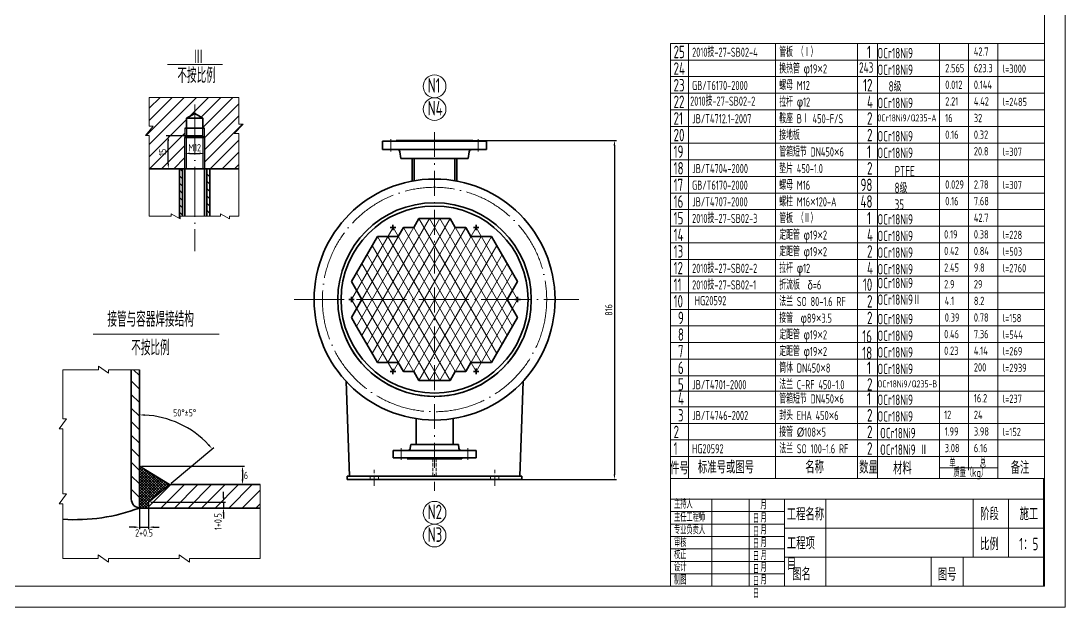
# Model space of a CAD drawing. Header units: millimetres. Extents: x -11011 to -6806, y 481 to 3451.
# Drawn here: x -9320 to -6806, y 481 to 1892 of the extents above; entities that cross this region are included whole.
import ezdxf

# ---------------------------------------------------------------- set-up
doc = ezdxf.new("R2010")
doc.units = ezdxf.units.MM
doc.header["$MEASUREMENT"] = 0
doc.header["$PDMODE"] = 3
doc.header["$PDSIZE"] = 5
for name, pattern in [('ACAD_ISO02W100', [11, 8, -3]), ('ACAD_ISO04W100', [30, 24, -3, 0, -3]), ('ACAD_ISO05W100', [33, 24, -3, 0, -3, 0, -3]), ('ACAD_ISO10W100', [18.7, 12, -3, 0.7, -3]), ('XX', [4.5, 3, -1.5])]:
    doc.linetypes.add(name, pattern=pattern)
doc.layers.get('0').update_dxf_attribs({"color": 6, "linetype": 'XX'})
doc.layers.get('Defpoints').update_dxf_attribs({"linetype": 'CONTINUOUS'})
doc.layers.add('4', color=3, linetype='CONTINUOUS')
for name, color, linetype, lineweight in [('中心线', 1, 'ACAD_ISO04W100', 18), ('双点划线', 5, 'ACAD_ISO05W100', 18), ('标注', 7, 'CONTINUOUS', 18), ('粗实线', 4, 'CONTINUOUS', 70), ('细实线', 7, 'CONTINUOUS', 18), ('虚线', 2, 'ACAD_ISO02W100', 18)]:
    doc.layers.add(name, color=color, linetype=linetype, lineweight=lineweight)
doc.styles.add('HGCAD', font='gbenor.shx', dxfattribs={"width": 0.75, "bigfont": 'gbcbig.shx'})
doc.dimstyles.new('HGCAD$0', dxfattribs={"dimscale": 5, "dimtxt": 3.5, "dimasz": 2.5, "dimexe": 1, "dimexo": 1, "dimgap": 1, "dimtad": 1, "dimdec": 0, "dimdsep": 46, "dimtxsty": 'HGCAD', "dimcen": 0, "dimadec": 0, "dimazin": 0, "dimtfac": 1, "dimtdec": 0, "dimtix": 1, "dimtmove": 2, "dimatfit": 0, "dimfxl": 0, "dimtolj": 1, "dimarcsym": 0})
doc.dimstyles.new('HGCAD$2', dxfattribs={"dimscale": 5, "dimtxt": 3.5, "dimasz": 2.5, "dimexe": 1, "dimexo": 1, "dimgap": 1, "dimtad": 2, "dimtih": 1, "dimdec": 0, "dimdsep": 46, "dimtxsty": 'HGCAD', "dimcen": 0, "dimadec": 0, "dimazin": 0, "dimtfac": 1, "dimtdec": 0, "dimtix": 1, "dimtmove": 2, "dimatfit": 0, "dimfxl": 0, "dimtolj": 1, "dimarcsym": 0})

# ---------------------------------------------------------------- blocks, each defined once
blk = doc.blocks.new('*D87')
at = {"layer": 'Defpoints', "color": 0, "linetype": 'ByBlock', "ltscale": 5}
for p in [(-8924.9, 1568.1), (-8877.4, 1573), (-8877.4, 1568.1)]:
    blk.add_point(p, dxfattribs=at)
at = {"layer": '中心线', "color": 0, "linetype": 'ByBlock', "lineweight": -2, "ltscale": 5}
for p, q in [((-8924.9, 1573.1), (-8924.9, 1578)), ((-8912.4, 1573), (-8889.9, 1573)), ((-8877.4, 1573.1), (-8877.4, 1578))]:
    blk.add_line(p, q, dxfattribs=at)
at = {"layer": '中心线', "color": 0, "linetype": 'ByBlock', "ltscale": 5}
for points in [[(-8912.4, 1575.1), (-8912.4, 1570.9), (-8924.9, 1573)], [(-8889.9, 1575.1), (-8889.9, 1570.9), (-8877.4, 1573)]]:
    blk.add_solid(points, dxfattribs=at)
at = {"layer": '中心线', "color": 0, "linetype": 'ByBlock', "ltscale": 5, "insert": (-8901.2, 1586.7), "char_height": 17.5, "attachment_point": 5, "style": 'HGCAD'}
blk.add_mtext('\\A1;M12', dxfattribs=at)
blk = doc.blocks.new('*D88')
at = {"layer": 'Defpoints', "color": 0, "linetype": 'ByBlock', "ltscale": 5}
for p in [(-8964.9, 1615.4), (-8906.2, 1615.4), (-8948.5, 1536.1)]:
    blk.add_point(p, dxfattribs=at)
at = {"layer": '中心线', "color": 0, "linetype": 'ByBlock', "lineweight": -2, "ltscale": 5}
for p, q in [((-8911.2, 1615.4), (-8969.9, 1615.4)), ((-8964.9, 1548.6), (-8964.9, 1602.9)), ((-8953.5, 1536.1), (-8969.9, 1536.1))]:
    blk.add_line(p, q, dxfattribs=at)
at = {"layer": '中心线', "color": 0, "linetype": 'ByBlock', "ltscale": 5}
for points in [[(-8967, 1602.9), (-8962.9, 1602.9), (-8964.9, 1615.4)], [(-8967, 1548.6), (-8962.9, 1548.6), (-8964.9, 1536.1)]]:
    blk.add_solid(points, dxfattribs=at)
at = {"layer": '中心线', "color": 0, "linetype": 'ByBlock', "ltscale": 5, "insert": (-8978.7, 1575.8), "char_height": 17.5, "attachment_point": 5, "rotation": 90, "style": 'HGCAD'}
blk.add_mtext('\\A1;15', dxfattribs=at)
blk = doc.blocks.new('*D92')
at = {"layer": 'Defpoints', "color": 0, "linetype": 'ByBlock'}
for p in [(-9034.2, 1052.6), (-8908.8, 906.3), (-8962, 776.3), (-9012.2, 734.1), (-9034.2, 719.8)]:
    blk.add_point(p, dxfattribs=at)
at = {"layer": '中心线', "color": 0, "linetype": 'ByBlock', "lineweight": -2}
blk.add_line((-8958.2, 779.5), (-8855.6, 865.6), dxfattribs=at)
blk.add_arc((-9034.2, 715.7), 228.2, 43.1387, 86.8613, dxfattribs=at)
at = {"layer": '中心线', "color": 0, "linetype": 'ByBlock'}
for points in [[(-9021.8, 941.5), (-9021.6, 945.6), (-9034.2, 943.9)], [(-8866.1, 873.1), (-8869.2, 870.3), (-8859.4, 862.4)]]:
    blk.add_solid(points, dxfattribs=at)
at = {"layer": '中心线', "color": 0, "linetype": 'ByBlock', "insert": (-8925.5, 948.8), "char_height": 17.5, "attachment_point": 5, "style": 'HGCAD'}
blk.add_mtext('\\A1;50°±5°', dxfattribs=at)
blk = doc.blocks.new('*D93')
at = {"layer": 'Defpoints', "color": 0, "linetype": 'ByBlock'}
for p in [(-9034.2, 820.4), (-8962, 776.3), (-8786.2, 776.3)]:
    blk.add_point(p, dxfattribs=at)
at = {"layer": '中心线', "color": 0, "linetype": 'ByBlock', "lineweight": -2}
for p, q in [((-9029.2, 820.4), (-8781.2, 820.4)), ((-8786.2, 807.9), (-8786.2, 788.8)), ((-8957, 776.3), (-8781.2, 776.3))]:
    blk.add_line(p, q, dxfattribs=at)
at = {"layer": '中心线', "color": 0, "linetype": 'ByBlock'}
for points in [[(-8788.3, 807.9), (-8784.1, 807.9), (-8786.2, 820.4)], [(-8788.3, 788.8), (-8784.1, 788.8), (-8786.2, 776.3)]]:
    blk.add_solid(points, dxfattribs=at)
at = {"layer": '中心线', "color": 0, "linetype": 'ByBlock', "insert": (-8777.9, 798.3), "char_height": 17.5, "attachment_point": 5, "style": 'HGCAD'}
blk.add_mtext('\\A1;6', dxfattribs=at)
blk = doc.blocks.new('*D94')
at = {"layer": 'Defpoints', "color": 0, "linetype": 'ByBlock'}
for p in [(-9012.2, 734.1), (-8931.6, 719.8), (-8832, 719.8)]:
    blk.add_point(p, dxfattribs=at)
at = {"layer": '中心线', "color": 0, "linetype": 'ByBlock', "lineweight": -2}
for p, q in [((-8832, 746.6), (-8832, 759.1)), ((-9007.2, 734.1), (-8827, 734.1)), ((-8832, 734.1), (-8832, 719.8)), ((-8926.6, 719.8), (-8827, 719.8)), ((-8832, 707.3), (-8832, 694.8))]:
    blk.add_line(p, q, dxfattribs=at)
at = {"layer": '中心线', "color": 0, "linetype": 'ByBlock'}
for points in [[(-8834.1, 746.6), (-8829.9, 746.6), (-8832, 734.1)], [(-8834.1, 707.3), (-8829.9, 707.3), (-8832, 719.8)]]:
    blk.add_solid(points, dxfattribs=at)
at = {"layer": '中心线', "color": 0, "linetype": 'ByBlock', "insert": (-8845.1, 687.1), "char_height": 17.5, "attachment_point": 5, "rotation": 90, "style": 'HGCAD'}
blk.add_mtext('\\A1;1+0.5', dxfattribs=at)
blk = doc.blocks.new('*D95')
at = {"layer": 'Defpoints', "color": 0, "linetype": 'ByBlock'}
for p in [(-9034.2, 723.3), (-9012.2, 723.2), (-9012.2, 673.7)]:
    blk.add_point(p, dxfattribs=at)
at = {"layer": '中心线', "color": 0, "linetype": 'ByBlock', "lineweight": -2}
for p, q in [((-9034.2, 718.3), (-9034.2, 668.7)), ((-9012.2, 718.2), (-9012.2, 668.7)), ((-9046.7, 673.7), (-9059.2, 673.7)), ((-9034.2, 673.7), (-9012.2, 673.7)), ((-8999.7, 673.7), (-8987.2, 673.7))]:
    blk.add_line(p, q, dxfattribs=at)
at = {"layer": '中心线', "color": 0, "linetype": 'ByBlock'}
for points in [[(-9046.7, 675.8), (-9046.7, 671.6), (-9034.2, 673.7)], [(-8999.7, 675.8), (-8999.7, 671.6), (-9012.2, 673.7)]]:
    blk.add_solid(points, dxfattribs=at)
at = {"layer": '中心线', "color": 0, "linetype": 'ByBlock', "insert": (-9023.2, 659.9), "char_height": 17.5, "attachment_point": 5, "style": 'HGCAD'}
blk.add_mtext('\\A1;2+0.5', dxfattribs=at)
blk = doc.blocks.new('HGCAD#HGTFTK~A1H~HGCAD图框')
at = {"layer": '细实线', "color": 7}
blk.add_lwpolyline([(10, -10), (-831, -10), (-831, 584), (10, 584)], close=True, dxfattribs=at)
at = {"layer": '细实线', "color": 2}
blk.add_lwpolyline([(0, 0), (-806, 0), (-806, 574), (0, 574)], close=True, dxfattribs=at)
blk = doc.blocks.new('*D106')
at = {"layer": 'Defpoints', "color": 0, "ltscale": 5}
for p in [(-8323.9, 1604.4), (-8335.8, 788.4), (-7890.8, 788.4)]:
    blk.add_point(p, dxfattribs=at)
at = {"layer": '标注', "color": 0, "lineweight": -2, "ltscale": 5}
for p, q in [((-8318.9, 1604.4), (-7885.8, 1604.4)), ((-7890.8, 1591.9), (-7890.8, 800.9)), ((-8330.8, 788.4), (-7885.8, 788.4))]:
    blk.add_line(p, q, dxfattribs=at)
at = {"layer": '标注', "color": 0, "ltscale": 5}
for points in [[(-7892.9, 1591.9), (-7888.8, 1591.9), (-7890.8, 1604.4)], [(-7892.9, 800.9), (-7888.8, 800.9), (-7890.8, 788.4)]]:
    blk.add_solid(points, dxfattribs=at)
at = {"layer": '标注', "color": 0, "ltscale": 5, "insert": (-7904.6, 1196.4), "char_height": 17.5, "attachment_point": 5, "rotation": 90, "style": 'HGCAD'}
blk.add_mtext('\\A1;816', dxfattribs=at)

msp = doc.modelspace()

# ---------------------------------------------------------------- hatches: boundary and pattern name
at = {"layer": '中心线', "linetype": 'ByBlock', "ltscale": 5}
h = msp.add_hatch(dxfattribs=at)
h.set_pattern_fill('ANSI31', color=0, scale=6.5, style=0)
h.set_pattern_definition([(45, (-7234.1, -1532.646), (-14.59292, 14.59292), [])])
h.paths.add_polyline_path([(-9010.52, 1707.55), (-9010.52, 1638.23), (-9001.15, 1638.23), (-9019.89, 1616.13), (-9010.52, 1616.13), (-9010.52, 1536.15), (-8924.87, 1536.15), (-8924.87, 1611.38), (-8924.87, 1634.13), (-8920.86, 1634.13), (-8920.86, 1657.98), (-8901.15, 1669.36), (-8881.45, 1657.98), (-8881.45, 1634.13), (-8877.43, 1634.13), (-8877.43, 1611.38), (-8877.43, 1536.15), (-8795.29, 1536.15), (-8795.29, 1621.25), (-8806.17, 1621.25), (-8784.41, 1643.35), (-8795.29, 1643.35), (-8795.29, 1707.55)])
h.paths.add_polyline_path([(-8991.82, 1563.83), (-8991.82, 1587.72), (-8965.57, 1587.72), (-8965.57, 1563.83)], flags=24)
h.paths.add_polyline_path([(-8919.16, 1599.84), (-8883.15, 1599.84), (-8883.15, 1573.59), (-8919.16, 1573.59)], flags=25)
h = msp.add_hatch(dxfattribs=at)
h.set_pattern_fill('ANSI31', color=0, scale=3.9, angle=90, style=0)
h.set_pattern_definition([(135, (-7234.101, -1532.646), (-8.75575, -8.75575), [])])
h.paths.add_polyline_path([(-8871.99, 1421.73), (-8864.7, 1421.73), (-8864.7, 1536.15), (-8871.99, 1536.15)])
h.paths.add_polyline_path([(-8930.32, 1536.15), (-8937.6, 1536.15), (-8937.6, 1416.87), (-8935.91, 1416), (-8935.91, 1421.73), (-8930.32, 1421.73)])
h = msp.add_hatch(dxfattribs=at)
h.set_pattern_fill('ANSI31', color=0, scale=7.26, angle=90, style=0)
h.set_pattern_definition([(135, (-7088.643, -2797.748), (-16.29916, -16.29916), [])])
h.paths.add_polyline_path([(-9053.89, 741.56, 0.3862987), (-9034.2, 719.88), (-9034.2, 1052.62), (-9053.89, 1052.62)])
h = msp.add_hatch(dxfattribs=at)
h.set_pattern_fill('ANSI37', color=0, scale=1.452, style=0)
h.set_pattern_definition([(45, (-7088.6425, -2797.7485), (-3.259833, 3.259833), []), (135, (-7088.6425, -2797.7485), (-3.259833, -3.259833), [])])
h.paths.add_polyline_path([(-8961.99, 776.27), (-9034.2, 820.38), (-9034.2, 719.88, 0.0240643), (-9032.11, 719.78), (-9012.25, 719.78), (-9012.25, 734.1)])
h = msp.add_hatch(dxfattribs=at)
h.set_pattern_fill('ANSI31', color=0, scale=7.26, style=0)
h.set_pattern_definition([(45, (-7088.643, -2797.748), (-16.29916, 16.29916), [])])
h.paths.add_polyline_path([(-8744.06, 719.78), (-8744.06, 776.27), (-8961.99, 776.27), (-9012.25, 734.1), (-9012.25, 719.78)])

# ---------------------------------------------------------------- linework, layer by layer
at = {"layer": '中心线', "color": 0, "linetype": 'ByBlock'}
for p, q in [((-7755.93, 1837.77), (-6855.91, 1837.77)), ((-7712.89, 1837.77), (-7712.89, 790.88)), ((-7712.89, 1837.77), (-7712.89, 790.88)), ((-7503.01, 1837.77), (-7503.01, 790.88)), ((-7503.01, 1837.77), (-7503.01, 790.88)), ((-7305.92, 790.88), (-7305.92, 1837.77)), ((-7305.92, 790.88), (-7305.92, 1837.77)), ((-7257.62, 1837.77), (-7257.62, 790.88)), ((-7257.62, 1837.77), (-7257.62, 790.88)), ((-7108.31, 1837.77), (-7108.31, 790.88)), ((-7108.31, 1837.77), (-7108.31, 790.88)), ((-7038.29, 1837.77), (-7038.29, 816.85)), ((-7038.29, 1837.77), (-7038.29, 811.07)), ((-6967.8, 1837.77), (-6967.8, 790.88)), ((-6967.8, 1837.77), (-6967.8, 790.88)), ((-7755.93, 1797.77), (-6855.91, 1797.77)), ((-7755.93, 1757.77), (-6855.91, 1757.77)), ((-7755.93, 1717.77), (-6855.91, 1717.77)), ((-7755.93, 1677.77), (-6855.91, 1677.77)), ((-7755.93, 1637.77), (-6855.91, 1637.77)), ((-7755.93, 1597.77), (-6855.91, 1597.77)), ((-7755.93, 1597.77), (-6855.91, 1597.77)), ((-7755.93, 1557.77), (-6855.91, 1557.77)), ((-7755.93, 1517.77), (-6855.91, 1517.77)), ((-7755.93, 1477.77), (-6855.91, 1477.77)), ((-7755.93, 1437.77), (-6855.91, 1437.77)), ((-7755.93, 1397.77), (-6855.91, 1397.77)), ((-7755.93, 1357.77), (-6855.91, 1357.77)), ((-7755.93, 1317.77), (-6855.91, 1317.77)), ((-7755.93, 1277.77), (-6855.91, 1277.77)), ((-7755.93, 1237.77), (-6855.91, 1237.77)), ((-7755.93, 1197.77), (-6855.91, 1197.77)), ((-7755.93, 1157.77), (-6855.91, 1157.77)), ((-7755.93, 1117.77), (-6855.91, 1117.77)), ((-7755.93, 1077.77), (-6855.91, 1077.77)), ((-7755.93, 1037.77), (-6855.91, 1037.77)), ((-7755.93, 1001), (-6855.91, 1001)), ((-7755.93, 963.54), (-6855.91, 963.54)), ((-7755.93, 923.54), (-6855.91, 923.54)), ((-7755.93, 883.54), (-6855.91, 883.54)), ((-7755.93, 843.54), (-6855.91, 843.54)), ((-7108.31, 816.85), (-6967.8, 816.85)), ((-7755.93, 790.88), (-6855.91, 790.88))]:
    msp.add_line(p, q, dxfattribs=at)
at = {"layer": '中心线', "color": 0, "linetype": 'ByBlock', "ltscale": 5}
for p, q in [((-8967.12, 1787.19), (-8834.21, 1787.19)), ((-9010.52, 1638.23), (-9010.52, 1707.55)), ((-8795.29, 1707.55), (-9010.52, 1707.55)), ((-8795.29, 1643.35), (-8795.29, 1707.55)), ((-9001.15, 1638.23), (-9019.89, 1616.13)), ((-9010.52, 1638.23), (-9001.15, 1638.23)), ((-8924.87, 1611.38), (-8924.87, 1634.13)), ((-8877.43, 1611.38), (-8877.43, 1634.13)), ((-8784.41, 1643.35), (-8806.17, 1621.25)), ((-8795.29, 1643.35), (-8784.41, 1643.35)), ((-9019.89, 1616.13), (-9010.52, 1616.13)), ((-9010.52, 1421.73), (-9010.52, 1616.13)), ((-8920.86, 1615.4), (-8920.86, 1536.15)), ((-8881.45, 1615.4), (-8881.45, 1536.15)), ((-8806.17, 1621.25), (-8795.29, 1621.25)), ((-8795.29, 1421.73), (-8795.29, 1621.25)), ((-9010.52, 1421.73), (-8958.01, 1421.73)), ((-8958.01, 1427.46), (-8935.91, 1416)), ((-8958.01, 1427.46), (-8958.01, 1421.73)), ((-8935.91, 1421.73), (-8839.41, 1421.73)), ((-8935.91, 1421.73), (-8935.91, 1416)), ((-8839.41, 1427.53), (-8817.31, 1415.93)), ((-8839.41, 1421.73), (-8839.41, 1427.53)), ((-8817.31, 1421.73), (-8795.29, 1421.73)), ((-8817.31, 1415.93), (-8817.31, 1421.73)), ((-9145.58, 1137.99), (-8842.29, 1137.99)), ((-9108.59, 1043.91), (-9133.27, 1061.34)), ((-9133.27, 1061.34), (-9133.27, 1052.62)), ((-9133.27, 1052.62), (-9218.79, 1052.62)), ((-9218.79, 1052.62), (-9218.79, 934.63)), ((-9108.59, 1052.62), (-9108.59, 1043.91)), ((-9034.2, 1052.62), (-9108.59, 1052.62)), ((-9227.5, 909.95), (-9210.08, 934.63)), ((-9218.79, 934.63), (-9210.08, 934.63)), ((-9227.5, 909.95), (-9218.79, 909.95)), ((-9218.79, 909.95), (-9218.79, 754.16)), ((-9210.08, 754.16), (-9227.5, 729.48)), ((-9218.79, 754.16), (-9210.08, 754.16)), ((-8744.06, 598.38), (-8744.06, 776.27)), ((-9227.5, 729.48), (-9218.79, 729.48)), ((-9218.79, 729.48), (-9218.79, 598.38)), ((-9109.12, 589.66), (-9133.8, 607.09)), ((-9133.8, 598.38), (-9133.8, 607.09)), ((-8913.61, 589.66), (-8938.29, 607.09)), ((-8938.29, 598.38), (-8938.29, 607.09)), ((-9218.79, 598.38), (-9133.8, 598.38)), ((-9109.12, 598.38), (-8938.29, 598.38)), ((-9109.12, 589.66), (-9109.12, 598.38)), ((-8913.61, 598.38), (-8744.06, 598.38)), ((-8913.61, 589.66), (-8913.61, 598.38))]:
    msp.add_line(p, q, dxfattribs=at)
at = {"layer": '中心线', "ltscale": 5}
for p, q in [((-8901.15, 1690.63), (-8901.15, 1337.98)), ((-8901.15, 1690.63), (-8901.15, 1415.78)), ((-8661.58, 1221.45), (-7976.68, 1221.45))]:
    msp.add_line(p, q, dxfattribs=at)
at = {"layer": '中心线', "color": 0, "linetype": 'ByBlock', "lineweight": 35, "ltscale": 5}
for p, q in [((-8920.86, 1657.98), (-8901.15, 1669.36)), ((-8901.15, 1669.36), (-8881.45, 1657.98)), ((-8924.87, 1634.13), (-8877.43, 1634.13)), ((-8920.86, 1657.98), (-8881.45, 1657.98)), ((-8920.86, 1615.4), (-8920.86, 1657.98)), ((-8881.45, 1615.4), (-8881.45, 1657.98)), ((-8924.87, 1611.38), (-8920.86, 1615.4)), ((-8924.87, 1536.15), (-8924.87, 1611.38)), ((-8877.43, 1611.38), (-8924.87, 1611.38)), ((-8920.86, 1615.4), (-8881.45, 1615.4)), ((-8877.43, 1611.38), (-8881.45, 1615.4)), ((-8877.43, 1536.15), (-8877.43, 1611.38)), ((-9010.52, 1536.15), (-8795.29, 1536.15)), ((-8937.6, 1536.15), (-8937.6, 1416.87)), ((-8930.32, 1536.15), (-8930.32, 1421.73)), ((-8924.87, 1536.15), (-8924.87, 1421.73)), ((-8877.43, 1536.15), (-8877.43, 1421.73)), ((-8871.99, 1536.15), (-8871.99, 1421.73)), ((-8864.7, 1536.15), (-8864.7, 1421.73))]:
    msp.add_line(p, q, dxfattribs=at)
at = {"layer": '中心线', "color": 1, "linetype": 'ACAD_ISO10W100', "ltscale": 5}
msp.add_line((-8323.91, 1624.45), (-8323.91, 761.5), dxfattribs=at)
at = {"layer": '中心线', "color": 1, "ltscale": 5}
for p, q in [((-8428.91, 1577.45), (-8428.91, 1607.45)), ((-8218.91, 1577.45), (-8218.91, 1607.45)), ((-8403.91, 863.45), (-8403.91, 835.45)), ((-8243.91, 863.45), (-8243.91, 835.45))]:
    msp.add_line(p, q, dxfattribs=at)
at = {"layer": '中心线'}
for p, q in [((-8468.91, 773.45), (-8468.91, 811.45)), ((-8178.91, 773.45), (-8178.91, 811.45))]:
    msp.add_line(p, q, dxfattribs=at)
at = {"layer": '中心线', "color": 0, "linetype": 'ByBlock', "ltscale": 5}
for centre in [(-8323.91, 1734.4), (-8323.91, 1679.66), (-8323.91, 708.32), (-8323.91, 653.59)]:
    msp.add_circle(centre, 27.37, dxfattribs=at)
at = {"layer": '中心线', "color": 1, "ltscale": 5}
msp.add_circle((-8323.91, 1221.45), 270, dxfattribs=at)
at = {"layer": '中心线', "color": 0, "linetype": 'ByBlock', "lineweight": 35, "ltscale": 5}
msp.add_circle((-8323.91, 1221.45), 233, dxfattribs=at)
msp.add_arc((-9190.34, 1139.95), 448.24, 266.36075, 290.38568, dxfattribs=at)
at = {"layer": '双点划线', "color": 0, "linetype": 'ByBlock', "lineweight": 35}
for p, q in [((-8448.91, 1582.45), (-8448.91, 1602.45)), ((-8198.91, 1602.45), (-8448.91, 1602.45)), ((-8415.91, 1604.45), (-8415.91, 1602.45)), ((-8231.91, 1604.45), (-8415.91, 1604.45)), ((-8231.91, 1602.45), (-8231.91, 1604.45)), ((-8198.91, 1582.45), (-8198.91, 1602.45)), ((-8198.91, 1582.45), (-8448.91, 1582.45)), ((-8405.2, 1560.45), (-8407.26, 1577.18)), ((-8242.61, 1560.45), (-8405.2, 1560.45)), ((-8242.61, 1560.45), (-8240.55, 1577.18)), ((-8368.41, 872.45), (-8368.41, 934.88)), ((-8279.41, 872.45), (-8279.41, 934.88)), ((-8423.91, 858.45), (-8423.91, 840.45)), ((-8423.91, 858.45), (-8223.91, 858.45)), ((-8381.19, 872.45), (-8382.26, 863.72)), ((-8381.19, 872.45), (-8266.63, 872.45)), ((-8266.63, 872.45), (-8265.55, 863.72)), ((-8223.91, 858.45), (-8223.91, 840.45)), ((-8423.91, 840.45), (-8223.91, 840.45)), ((-8389.91, 838.45), (-8257.91, 838.45)), ((-8257.91, 838.45), (-8257.91, 840.45))]:
    msp.add_line(p, q, dxfattribs=at)
for centre, start, end in [((-8413.21, 1576.45), 7.00002, 90), ((-8234.6, 1576.45), 90, 172.99998), ((-8388.21, 864.45), 270, 352.99998), ((-8259.6, 864.45), 187.00002, 270)]:
    msp.add_arc(centre, 6, start, end, dxfattribs=at)
at = {"layer": '粗实线', "color": 0, "linetype": 'ByBlock', "lineweight": 35, "ltscale": 5}
for p, q in [((-8377.91, 1506.38), (-8377.91, 1560.45)), ((-8372.91, 1507.28), (-8372.91, 1560.45)), ((-8274.91, 1507.28), (-8274.91, 1560.45)), ((-8269.91, 1506.38), (-8269.91, 1560.45)), ((-8373.91, 1394.65), (-8361.41, 1416.3)), ((-8361.41, 1416.3), (-8286.41, 1416.3)), ((-8286.41, 1416.3), (-8273.91, 1394.65)), ((-8411.41, 1373), (-8398.91, 1394.65)), ((-8398.91, 1394.65), (-8373.91, 1394.65)), ((-8273.91, 1394.65), (-8248.91, 1394.65)), ((-8248.91, 1394.65), (-8236.41, 1373)), ((-8523.91, 1264.75), (-8461.41, 1373)), ((-8461.41, 1373), (-8411.41, 1373)), ((-8236.41, 1373), (-8186.41, 1373)), ((-8186.41, 1373), (-8123.91, 1264.75)), ((-8498.91, 1221.45), (-8523.91, 1264.75)), ((-8123.91, 1264.75), (-8148.91, 1221.45)), ((-8523.91, 1178.15), (-8498.91, 1221.45)), ((-8148.91, 1221.45), (-8123.91, 1178.15)), ((-8511.41, 1156.5), (-8523.91, 1178.15)), ((-8461.41, 1069.89), (-8511.41, 1156.5)), ((-8123.91, 1178.15), (-8186.41, 1069.89)), ((-8411.41, 1069.89), (-8461.41, 1069.89)), ((-8411.41, 1069.89), (-8398.91, 1048.24)), ((-8248.91, 1048.24), (-8236.41, 1069.89)), ((-8186.41, 1069.89), (-8236.41, 1069.89)), ((-9053.89, 1052.62), (-9053.89, 741.56)), ((-9034.2, 1052.62), (-9034.2, 719.78)), ((-8373.91, 1048.24), (-8398.91, 1048.24)), ((-8361.41, 1026.59), (-8373.91, 1048.24)), ((-8273.91, 1048.24), (-8286.41, 1026.59)), ((-8248.91, 1048.24), (-8273.91, 1048.24)), ((-8536.99, 1024.74), (-8528.91, 796.45)), ((-8286.41, 1026.59), (-8361.41, 1026.59)), ((-8110.82, 1024.74), (-8118.91, 796.45)), ((-8961.99, 776.27), (-9034.2, 820.38)), ((-8533.91, 796.45), (-8533.91, 788.45)), ((-8113.91, 796.45), (-8533.91, 796.45)), ((-8113.91, 788.45), (-8533.91, 788.45)), ((-8113.91, 796.45), (-8113.91, 788.45)), ((-9012.25, 734.1), (-8961.99, 776.27)), ((-8961.99, 776.27), (-8744.06, 776.27)), ((-9012.25, 719.78), (-9012.25, 734.1)), ((-9032.11, 719.78), (-8744.06, 719.78))]:
    msp.add_line(p, q, dxfattribs=at)
at = {"layer": '粗实线', "color": 0, "lineweight": 35, "ltscale": 5}
for p, q in [((-8430.61, 1394.52), (-8417.17, 1394.52)), ((-8424.13, 1388.23), (-8424.13, 1401.44)), ((-8230.36, 1394.63), (-8216.92, 1394.63)), ((-8223.87, 1388.34), (-8223.87, 1401.55)), ((-8530.53, 1221.29), (-8517.09, 1221.29)), ((-8524.05, 1215), (-8524.05, 1228.21)), ((-8130.43, 1221.36), (-8116.99, 1221.36)), ((-8123.94, 1215.07), (-8123.94, 1228.28)), ((-8430.85, 1048.15), (-8417.41, 1048.15)), ((-8424.36, 1041.85), (-8424.36, 1055.07)), ((-8230.34, 1048.4), (-8216.9, 1048.4)), ((-8223.85, 1042.11), (-8223.85, 1055.32))]:
    msp.add_line(p, q, dxfattribs=at)
at = {"layer": '粗实线', "color": 0, "linetype": 'ByBlock', "lineweight": 35, "ltscale": 5}
for radius in [290, 225]:
    msp.add_circle((-8323.91, 1221.45), radius, dxfattribs=at)
for centre, radius, start, end in [((-8323.91, 1221.45), 233, 204.44974, 335.55026), ((-9032.11, 741.56), 21.78, 180, 270)]:
    msp.add_arc(centre, radius, start, end, dxfattribs=at)
at = {"layer": '细实线', "color": 0}
for p, q in [((-7755.93, 1837.77), (-7755.93, 531.35)), ((-6857.58, 531.35), (-6857.58, 790.88)), ((-7755.93, 740.97), (-6857.58, 740.97)), ((-7656.12, 531.35), (-7656.12, 740.97)), ((-7566.28, 740.97), (-7566.28, 740.97)), ((-7566.28, 531.35), (-7566.28, 740.97)), ((-7481.44, 531.35), (-7481.44, 740.97)), ((-7381.62, 531.35), (-7381.62, 740.97)), ((-7027.27, 601.22), (-7027.27, 740.97)), ((-6942.43, 601.22), (-6942.43, 740.97)), ((-7755.93, 711.02), (-7481.44, 711.02)), ((-7755.93, 681.08), (-7481.44, 681.08)), ((-7481.44, 671.1), (-6857.58, 671.1)), ((-7481.44, 671.1), (-6857.58, 671.1)), ((-7755.93, 651.13), (-7481.44, 651.13)), ((-7755.93, 621.19), (-7481.44, 621.19)), ((-7755.93, 591.24), (-7481.44, 591.24)), ((-7481.44, 601.22), (-6857.58, 601.22)), ((-7128.06, 601.22), (-7128.06, 531.35)), ((-7051.16, 601.22), (-7051.16, 531.35)), ((-7755.93, 561.3), (-7481.44, 561.3)), ((-7755.93, 531.35), (-6857.58, 531.35))]:
    msp.add_line(p, q, dxfattribs=at)
at = {"layer": '细实线', "color": 0, "linetype": 'ByBlock', "ltscale": 5}
for p, q in [((-8361.41, 1416.3), (-8511.41, 1156.5)), ((-8336.41, 1416.3), (-8498.91, 1134.85)), ((-8311.41, 1416.3), (-8486.41, 1113.19)), ((-8286.41, 1416.3), (-8473.91, 1091.54)), ((-8361.41, 1416.3), (-8173.91, 1091.54)), ((-8336.41, 1416.3), (-8161.41, 1113.19)), ((-8311.41, 1416.3), (-8148.91, 1134.85)), ((-8286.41, 1416.3), (-8136.41, 1156.5)), ((-8423.91, 1394.65), (-8523.91, 1221.45)), ((-8398.91, 1394.65), (-8523.91, 1178.15)), ((-8273.91, 1394.65), (-8461.41, 1069.89)), ((-8248.91, 1394.65), (-8436.41, 1069.89)), ((-8423.91, 1394.65), (-8223.91, 1048.24)), ((-8223.91, 1394.65), (-8423.91, 1048.24)), ((-8398.91, 1394.65), (-8211.41, 1069.89)), ((-8373.91, 1394.65), (-8186.41, 1069.89)), ((-8248.91, 1394.65), (-8123.91, 1178.15)), ((-8223.91, 1394.65), (-8123.91, 1221.45)), ((-8461.41, 1373), (-8273.91, 1048.24)), ((-8436.41, 1373), (-8248.91, 1048.24)), ((-8211.41, 1373), (-8398.91, 1048.24)), ((-8186.41, 1373), (-8373.91, 1048.24)), ((-8473.91, 1351.35), (-8286.41, 1026.59)), ((-8173.91, 1351.35), (-8361.41, 1026.59)), ((-8498.91, 1308.05), (-8336.41, 1026.59)), ((-8486.41, 1329.7), (-8311.41, 1026.59)), ((-8161.41, 1329.7), (-8336.41, 1026.59)), ((-8148.91, 1308.05), (-8311.41, 1026.59)), ((-8511.41, 1286.4), (-8361.41, 1026.59)), ((-8136.41, 1286.4), (-8286.41, 1026.59)), ((-8523.91, 1264.75), (-8398.91, 1048.24)), ((-8123.91, 1264.75), (-8248.91, 1048.24)), ((-8523.91, 1221.45), (-8423.91, 1048.24)), ((-8123.91, 1221.45), (-8223.91, 1048.24))]:
    msp.add_line(p, q, dxfattribs=at)
at = {"layer": '细实线', "color": 1, "linetype": 'ByBlock', "ltscale": 5}
for p, q in [((-8411.41, 1373), (-8398.91, 1394.65)), ((-8248.91, 1394.65), (-8236.41, 1373))]:
    msp.add_line(p, q, dxfattribs=at)
at = {"layer": '虚线'}
for p, q in [((-8327.91, 838.45), (-8327.91, 796.45)), ((-8319.91, 838.45), (-8319.91, 796.45)), ((-8478.91, 788.45), (-8478.91, 796.45)), ((-8458.91, 788.45), (-8458.91, 796.45)), ((-8188.91, 788.45), (-8188.91, 796.45)), ((-8168.91, 788.45), (-8168.91, 796.45))]:
    msp.add_line(p, q, dxfattribs=at)

# ---------------------------------------------------------------- block references
at = {"layer": '粗实线', "ltscale": 5, "xscale": 5, "yscale": 5, "zscale": 5}
msp.add_blockref('HGCAD#HGTFTK~A1H~HGCAD图框', (-6855.91, 531.35), dxfattribs=at)

# ---------------------------------------------------------------- texts
at = {"insert": (-6936.87, 831.92), "char_height": 30, "width": 139.5708, "attachment_point": 1, "style": 'HGCAD'}
msp.add_mtext('{\\C0;备注}', dxfattribs=at)
at = {"layer": '4', "color": 0, "attachment_point": 1, "style": 'HGCAD'}
for s, insert, char_height, width in [('标准号或图号', (-7689.82, 832.87), 30, 298.9435), ('材料', (-7219.97, 830.58), 30, 177.074), ('单', (-7084.59, 836.85), 20, 45.9556), ('总', (-7011.34, 836.85), 20, 39.263)]:
    msp.add_mtext(s, dxfattribs=dict(at, insert=insert, char_height=char_height, width=width))
at = {"layer": '中心线', "color": 0, "linetype": 'ByBlock', "ltscale": 5, "char_height": 36.3, "attachment_point": 1, "style": 'HGCAD'}
for s, insert, width in [('Ⅲ', (-8904.42, 1823.53), 72.0993), ('不按比例', (-8942.98, 1778.77), 127.8951), ('接管与容器焊接结构', (-9111.52, 1192.12), 264.3696), ('不按比例', (-9054.14, 1123.6), 122.1544)]:
    msp.add_mtext(s, dxfattribs=dict(at, insert=insert, width=width))
at = {"layer": '中心线', "color": 0, "linetype": 'ByBlock', "width": 18.4817, "attachment_point": 1, "style": 'HGCAD'}
for s, insert, char_height in [('25', (-7748.48, 1832.19), 30), ('1', (-7282.71, 1832.19), 30), ('24', (-7748.48, 1792.19), 30), ('243', (-7301.86, 1792.19), 25), ('23', (-7748.48, 1752.19), 30), ('12', (-7292.3, 1752.19), 30), ('22', (-7748.48, 1712.19), 30), ('4', (-7282.71, 1712.19), 30), ('21', (-7748.48, 1672.19), 30), ('2', (-7282.71, 1672.19), 30), ('20', (-7748.48, 1632.19), 30), ('2', (-7282.71, 1632.19), 30), ('19', (-7748.48, 1592.19), 30), ('1', (-7282.71, 1592.19), 30), ('18', (-7748.48, 1552.19), 30), ('2', (-7282.71, 1552.19), 30), ('17', (-7748.48, 1512.19), 30), ('98', (-7298.48, 1512.42), 30), ('16', (-7748.48, 1472.19), 30), ('48', (-7298.48, 1472.42), 30), ('15', (-7748.48, 1432.19), 30), ('1', (-7282.71, 1432.19), 30), ('14', (-7748.48, 1392.19), 30), ('4', (-7282.71, 1392.19), 30), ('13', (-7748.48, 1352.19), 30), ('2', (-7282.71, 1352.19), 30), ('12', (-7748.48, 1312.19), 30), ('4', (-7282.71, 1312.19), 30), ('11', (-7748.48, 1272.19), 30), ('10', (-7292.88, 1272.19), 30), ('10', (-7748.48, 1232.19), 30), ('2', (-7282.71, 1232.19), 30), ('9', (-7737.98, 1192.19), 30), ('2', (-7282.71, 1192.19), 30), ('8', (-7737.98, 1152.19), 30), ('16', (-7294.38, 1147.77), 30), ('7', (-7737.98, 1112.19), 30), ('18', (-7294.38, 1107.77), 30), ('6', (-7737.98, 1072.19), 30), ('1', (-7282.71, 1072.19), 30), ('5', (-7737.98, 1032.19), 30), ('2', (-7282.71, 1032.19), 30), ('4', (-7737.98, 997.96), 30), ('1', (-7282.71, 997.96), 30), ('3', (-7737.98, 957.96), 30), ('2', (-7282.71, 957.96), 30), ('2', (-7748.48, 917.96), 30), ('2', (-7282.71, 917.96), 30), ('1', (-7748.48, 877.96), 30), ('2', (-7282.71, 877.96), 30)]:
    msp.add_mtext(s, dxfattribs=dict(at, insert=insert, char_height=char_height))
at = {"layer": '中心线', "ltscale": 5, "char_height": 25, "width": 69.7259, "attachment_point": 1, "style": 'HGCAD'}
for s, insert in [('{\\H1.4x;\\C0;N1}', (-8340.46, 1754.08)), ('{\\H1.4x;\\C0;N4}', (-8340.46, 1699.35)), ('{\\H1.4x;\\C0;N2}', (-8340.46, 728.01)), ('{\\H1.4x;\\C0;N3}', (-8340.46, 673.27))]:
    msp.add_mtext(s, dxfattribs=dict(at, insert=insert))
at = {"layer": '细实线', "color": 0, "linetype": 'ByBlock', "style": 'HGCAD'}
for s, insert, char_height, width, attachment_point in [('{\\H1.1x;\\C7;2010技-27-SB02-4}', (-7703.9, 1827.6), 20, 236.7378, 1), ('{\\H1.1x;管板 （Ⅰ）}', (-7494.02, 1827.6), 20, 200, 1), ('OCr18Ni9', (-7257.63, 1826.9), 25, 109.4372, 1), ('42.7', (-7025.62, 1828.23), 20, 45.2103, 1), ('{\\C7;换热管 \\fArial|b0|i0|c161|p32;φ\\Fgbenor.shx,gbcbig.shx|c134;19\\fArial|b0|i0|c0|p32;×\\Fgbenor.shx,gbcbig.shx|c134;2}', (-7494.02, 1787.6), 22, 200, 1), ('OCr18Ni9', (-7257.63, 1786.9), 25, 109.4372, 1), ('2.565', (-7094.58, 1788.23), 20, 45.2103, 1), ('623.3', (-7025.62, 1788.23), 20, 45.2103, 1), ('{\\C0;l=3000}', (-6955.88, 1786.96), 20, 77.8789, 1), ('{\\C7;GB/T6170-2000}', (-7703.9, 1747.6), 22, 200, 1), ('{\\C7;螺母 M12}', (-7494.02, 1747.6), 22, 200, 1), ('8级', (-7230.75, 1746.9), 25, 109.4372, 1), ('0.012', (-7094.58, 1748.23), 20, 45.2103, 1), ('0.144', (-7025.62, 1748.23), 20, 45.2103, 1), ('2010技-27-SB02-2', (-7708.56, 1709.89), 22, 222.8805, 1), ('{\\C7;拉杆 \\fArial|b0|i0|c161|p32;φ\\Fgbenor.shx,gbcbig.shx|c134;12}', (-7494.02, 1707.6), 22, 200, 1), ('OCr18Ni9', (-7257.63, 1706.9), 25, 109.4372, 1), ('2.21', (-7094.58, 1708.23), 20, 45.2103, 1), ('4.42', (-7025.62, 1708.23), 20, 45.2103, 1), ('{\\C0;l=2485}', (-6955.88, 1706.96), 20, 77.8789, 1), ('{\\C7;JB/T4712.1-2007}', (-7703.9, 1667.6), 22, 200, 1), ('{\\C7;鞍座 BⅠ 450-F/S}', (-7494.02, 1667.6), 22, 200, 1), ('0Cr18Ni9/Q235-A', (-7257.63, 1666.9), 17, 109.4372, 1), ('16', (-7094.58, 1668.23), 20, 45.2103, 1), ('32', (-7025.62, 1668.23), 20, 45.2103, 1), ('{\\C7;接地板}', (-7494.02, 1627.6), 22, 200, 1), ('OCr18Ni9', (-7257.63, 1626.9), 25, 109.4372, 1), ('0.16', (-7094.58, 1628.23), 20, 45.2103, 1), ('0.32', (-7025.62, 1628.23), 20, 45.2103, 1), ('{\\C7;管箱短节 DN450\\fArial|b0|i0|c0|p32;×\\Fgbenor.shx,gbcbig.shx|c134;6}', (-7494.02, 1587.6), 22, 200, 1), ('OCr18Ni9', (-7257.63, 1586.9), 25, 109.4372, 1), ('20.8', (-7025.62, 1588.23), 20, 45.2103, 1), ('{\\C0;l=307}', (-6955.88, 1586.96), 20, 77.8789, 1), ('{\\C7;JB/T4704-2000}', (-7703.9, 1547.6), 22, 200, 1), ('{\\C7;垫片 450-1.0}', (-7494.02, 1547.6), 22, 200, 1), ('PTFE', (-7216.43, 1542.77), 25, 109.4372, 1), ('{\\C7;螺母 M16}', (-7494.02, 1507.6), 22, 200, 1), ('2.78', (-7025.62, 1508.23), 20, 45.2103, 1), ('{\\H1.1x;\\C0;GB/T6170-2000}', (-7703.9, 1507.6), 20, 200, 1), ('8级', (-7216.43, 1502.77), 25, 109.4372, 1), ('0.029', (-7094.58, 1508.23), 20, 45.2103, 1), ('{\\C0;l=307}', (-6955.88, 1506.96), 20, 77.8789, 1), ('{\\C7;JB/T4707-2000}', (-7703.9, 1467.6), 22, 200, 1), ('{\\C7;螺柱 M16\\fArial|b0|i0|c0|p32;×\\Fgbenor.shx,gbcbig.shx|c134;120-A}', (-7494.02, 1467.6), 22, 200, 1), ('35', (-7216.43, 1462.77), 25, 109.4372, 1), ('0.16', (-7094.58, 1468.23), 20, 45.2103, 1), ('7.68', (-7025.62, 1468.23), 20, 45.2103, 1), ('{\\C7;2010技-27-SB02-3}', (-7703.9, 1427.6), 22, 243.6664, 1), ('{\\C7;管板 （Ⅱ）}', (-7494.02, 1427.6), 22, 200, 1), ('OCr18Ni9', (-7257.63, 1426.9), 25, 109.4372, 1), ('42.7', (-7025.62, 1428.23), 20, 45.2103, 1), ('{\\C7;定距管 \\fArial|b0|i0|c161|p32;φ\\Fgbenor.shx,gbcbig.shx|c134;19\\fArial|b0|i0|c0|p32;×\\Fgbenor.shx,gbcbig.shx|c134;2}', (-7494.02, 1387.6), 22, 200, 1), ('OCr18Ni9', (-7257.63, 1386.9), 25, 109.4372, 1), ('0.19', (-7097.2, 1388.23), 20, 45.2103, 1), ('0.38', (-7025.62, 1388.23), 20, 45.2103, 1), ('{\\C0;l=228}', (-6955.88, 1386.96), 20, 77.8789, 1), ('{\\C7;定距管 \\fArial|b0|i0|c161|p32;φ\\Fgbenor.shx,gbcbig.shx|c134;19\\fArial|b0|i0|c0|p32;×\\Fgbenor.shx,gbcbig.shx|c134;2}', (-7494.02, 1347.6), 22, 200, 1), ('OCr18Ni9', (-7257.63, 1346.9), 25, 109.4372, 1), ('0.42', (-7097.2, 1348.23), 20, 45.2103, 1), ('0.84', (-7025.62, 1348.23), 20, 45.2103, 1), ('{\\C0;l=503}', (-6955.88, 1346.96), 20, 77.8789, 1), ('2010技-27-SB02-2', (-7703.9, 1307.6), 22, 231.097, 1), ('{\\C7;拉杆 \\fArial|b0|i0|c161|p32;φ\\Fgbenor.shx,gbcbig.shx|c134;12}', (-7494.02, 1307.6), 22, 200, 1), ('2.45', (-7097.2, 1308.23), 20, 45.2103, 1), ('9.8', (-7025.62, 1308.23), 20, 45.2103, 1), ('OCr18Ni9', (-7257.63, 1306.9), 25, 109.4372, 1), ('{\\C0;l=2760}', (-6955.88, 1306.96), 20, 77.8789, 1), ('{\\H1.1x;2010技-27-SB02-1}', (-7703.9, 1267.6), 20, 200, 1), ('{\\C7;折流板  \\fArial|b0|i0|c161|p32;δ\\Fgbenor.shx,gbcbig.shx|c134;=6}', (-7494.02, 1267.6), 22, 200, 1), ('OCr18Ni9', (-7257.63, 1248.64), 25, 109.4372, 7), ('2.9', (-7097.2, 1268.23), 20, 45.2103, 1), ('29', (-7025.62, 1268.23), 20, 45.2103, 1), ('OCr18Ni9Ⅱ', (-7257.63, 1208.64), 25, 109.4372, 7), ('{\\C7;HG20592}', (-7697.33, 1229.75), 22, 200, 1), ('{\\C7;法兰 SO 80-1.6 RF}', (-7494.02, 1227.6), 22, 200, 1), ('4.1', (-7095.65, 1228.23), 20, 45.2103, 1), ('8.2', (-7025.62, 1228.23), 20, 45.2103, 1), ('{\\C7;接管  \\fArial|b0|i0|c161|p32;φ\\Fgbenor,gbcbig|c134;89\\fArial|b0|i0|c0|p32;×\\Fgbenor,gbcbig|c134;3.5}', (-7494.02, 1187.6), 22, 200, 1), ('OCr18Ni9', (-7257.63, 1186.9), 25, 109.4372, 1), ('0.39', (-7095.65, 1188.23), 20, 45.2103, 1), ('0.78', (-7025.62, 1188.23), 20, 45.2103, 1), ('{\\C0;l=158}', (-6955.88, 1186.96), 20, 77.8789, 1), ('{\\C7;定距管 \\fArial|b0|i0|c161|p32;φ\\Fgbenor.shx,gbcbig.shx|c134;19\\fArial|b0|i0|c0|p32;×\\Fgbenor.shx,gbcbig.shx|c134;2}', (-7494.02, 1147.6), 22, 200, 1), ('OCr18Ni9', (-7257.63, 1146.9), 25, 109.4372, 1), ('0.46', (-7097.2, 1148.23), 20, 45.2103, 1), ('7.36', (-7025.62, 1148.23), 20, 45.2103, 1), ('{\\C0;l=544}', (-6955.88, 1146.96), 20, 77.8789, 1), ('{\\C7;定距管 \\fArial|b0|i0|c161|p32;φ\\Fgbenor.shx,gbcbig.shx|c134;19\\fArial|b0|i0|c0|p32;×\\Fgbenor.shx,gbcbig.shx|c134;2}', (-7494.02, 1107.6), 22, 200, 1), ('OCr18Ni9', (-7257.63, 1106.9), 25, 109.4372, 1), ('0.23', (-7097.2, 1108.23), 20, 45.2103, 1), ('4.14', (-7025.62, 1108.23), 20, 45.2103, 1), ('{\\C0;l=269}', (-6955.88, 1106.96), 20, 77.8789, 1), ('{\\C7;筒体 DN450\\fArial|b0|i0|c0|p32;×\\Fgbenor.shx,gbcbig.shx|c134;8}', (-7494.02, 1067.6), 22, 200, 1), ('OCr18Ni9', (-7257.63, 1066.9), 25, 109.4372, 1), ('200', (-7025.62, 1068.23), 20, 45.2103, 1), ('{\\C0;l=2939}', (-6955.88, 1066.96), 20, 77.8789, 1), ('{\\C7;JB/T4701-2000}', (-7703.9, 1027.6), 22, 200, 1), ('{\\C7;法兰 C-RF 450-1.0}', (-7494.02, 1027.6), 22, 200, 1), ('{\\H0.9444x;OCr18Ni9/Q235-B}', (-7257.63, 1026.9), 18, 109.4372, 1), ('{\\C7;管箱短节 DN450\\fArial|b0|i0|c0|p32;×\\Fgbenor.shx,gbcbig.shx|c134;6}', (-7494.02, 993.38), 22, 200, 1), ('OCr18Ni9', (-7257.63, 992.68), 25, 109.4372, 1), ('16.2', (-7025.62, 994.01), 20, 45.2103, 1), ('{\\C0;l=237}', (-6955.88, 992.73), 20, 77.8789, 1), ('{\\C7;封头 EHA 450\\fArial|b0|i0|c0|p32;×\\Fgbenor.shx,gbcbig.shx|c134;6}', (-7494.02, 953.38), 22, 200, 1), ('{\\C7;JB/T4746-2002}', (-7703.9, 953.38), 22, 200, 1), ('OCr18Ni9', (-7257.63, 952.68), 25, 109.4372, 1), ('12', (-7097.2, 954.01), 20, 45.2103, 1), ('24', (-7025.62, 954.01), 20, 45.2103, 1), ('{\\C7;接管 \\fArial|b0|i0|c161|p32;%%C\\Fgbenor,gbcbig|c134;108\\fArial|b0|i0|c0|p32;×\\Fgbenor,gbcbig|c134;5}', (-7494.02, 913.38), 22, 200, 1), ('OCr18Ni9', (-7251.32, 912.68), 25, 109.4372, 1), ('1.99', (-7095.65, 914.01), 20, 45.2103, 1), ('3.98', (-7025.62, 914.01), 20, 45.2103, 1), ('{\\C0;l=152}', (-6955.88, 912.73), 20, 77.8789, 1), ('{\\C7;HG20592}', (-7703.9, 873.38), 22, 200, 1), ('{\\C7;法兰 SO 100-1.6 RF}', (-7494.02, 873.38), 22, 200, 1), ('OCr18Ni9 Ⅱ', (-7251.32, 872.68), 25, 149.3152, 1), ('3.08', (-7095.65, 874.01), 20, 18.2198, 1), ('6.16', (-7025.62, 874.01), 20, 18.2198, 1)]:
    msp.add_mtext(s, dxfattribs=dict(at, insert=insert, char_height=char_height, width=width, attachment_point=attachment_point))
at = {"layer": '细实线', "color": 0, "attachment_point": 1, "style": 'HGCAD'}
for s, insert, char_height, width in [('{\\H0.6x;件号}', (-7757, 830.86), 50, 142.8714), ('名称', (-7431.47, 833.43), 30, 239.7284), ('数量', (-7301.65, 832.64), 30, 86.0357), ('质量（kg）', (-7074.84, 814.72), 20, 150.665)]:
    msp.add_mtext(s, dxfattribs=dict(at, insert=insert, char_height=char_height, width=width))
at = {"layer": '细实线', "color": 0, "ltscale": 5, "attachment_point": 1, "style": 'HGCAD'}
for s, insert, char_height, width in [('{\\H0.6667x;\\C7;主持人}', (-7747.43, 738.68), 29.9451, 56.6389), ('{\\C7;  月   日}', (-7557.68, 736.82), 19.9634, 69.2566), ('{\\H0.6667x;\\C7;主任工程师}', (-7747.43, 707.04), 29.9451, 85.0322), ('{\\C7;  月   日}', (-7557.68, 705.1), 19.9634, 69.2566), ('{\\C7;工程名称}', (-7476.13, 719.88), 30, 94.2612), ('{\\C7;阶段}', (-7010.48, 720.57), 30, 52.0439), ('{\\C7;施工}', (-6915.49, 720.57), 30, 52.0439), ('{\\H0.6667x;\\C7;专业负责人}', (-7747.43, 676.97), 29.9451, 92.4694), ('{\\C7;  月   日}', (-7557.68, 676.44), 19.9634, 69.2566), ('{\\H0.6667x;\\C7;审核}', (-7747.43, 646.02), 29.9451, 92.4694), ('{\\C7;  月   日}', (-7557.68, 646.05), 19.9634, 69.2566), ('{\\C7;工程项目}', (-7475.69, 650.12), 30, 81.418), ('{\\C7;比例}', (-7010.48, 648.12), 30, 52.0439), ('{\\C7;1：5}', (-6916.46, 648.12), 30, 52.0439), ('{\\H0.6667x;\\C7;校正}', (-7747.43, 617.15), 29.9451, 92.4694), ('{\\C7;  月   日}', (-7557.36, 614.88), 19.9634, 69.2566), ('{\\H0.6667x;\\C7;设计}', (-7747.43, 587.55), 29.9451, 92.4694), ('{\\C7;  月   日}', (-7557.68, 586.33), 19.9634, 69.2566), ('{\\C7;图名}', (-7463.04, 575.76), 30, 69.0277), ('{\\H0.6667x;\\C7;制图}', (-7747.43, 555.83), 29.9451, 92.4694), ('{\\C7;  月   日}', (-7557.68, 556.23), 19.9634, 69.2566), ('{\\C7;图号}', (-7112.36, 575.07), 30, 52.0439)]:
    msp.add_mtext(s, dxfattribs=dict(at, insert=insert, char_height=char_height, width=width))

# ---------------------------------------------------------------- dimensions: what is measured, and where the dimension line sits
at = {"layer": '中心线', "color": 0, "linetype": 'ByBlock', "ltscale": 5}
dim = msp.add_linear_dim(base=(-8964.95, 1615.4), p1=(-8948.47, 1536.15), p2=(-8906.18, 1615.4), angle=90, text='15', dimstyle='HGCAD$0', override={"dimscale": 5}, dxfattribs=at)
dim.commit()
dim.dimension.update_dxf_attribs({"geometry": '*D88', "text_midpoint": (-8978.7, 1575.77)})
dim = msp.add_linear_dim(base=(-8877.43, 1572.97), p1=(-8924.87, 1568.08), p2=(-8877.43, 1568.08), text='M12', dimstyle='HGCAD$0', override={"dimscale": 5}, dxfattribs=at)
dim.commit()
dim.dimension.update_dxf_attribs({"geometry": '*D87', "text_midpoint": (-8901.15, 1586.72)})
at = {"layer": '中心线', "color": 0, "linetype": 'ByBlock'}
dim = msp.add_angular_dim_2l(base=(-8908.8, 906.35), line1=((-9012.25, 734.1), (-8961.99, 776.27)), line2=((-9034.2, 1052.62), (-9034.2, 719.78)), text='<>±5°', dimstyle='HGCAD$2', dxfattribs=at)
dim.commit()
dim.dimension.update_dxf_attribs({"geometry": '*D92', "text_midpoint": (-8925.51, 948.77)})
dim = msp.add_linear_dim(base=(-8786.2, 776.27), p1=(-9034.2, 820.38), p2=(-8961.99, 776.27), angle=90, text='6', dimstyle='HGCAD$0', override={"dimtad": 2, "dimtih": 1}, dxfattribs=at)
dim.commit()
dim.dimension.update_dxf_attribs({"geometry": '*D93', "text_midpoint": (-8777.92, 798.32)})
dim = msp.add_linear_dim(base=(-8831.98, 719.78), p1=(-9012.25, 734.1), p2=(-8931.57, 719.78), angle=90, text='1+0.5', dimstyle='HGCAD$0', override={"dimtad": 2, "dimtih": 1}, dxfattribs=at)
dim.commit()
dim.dimension.update_dxf_attribs({"geometry": '*D94', "text_midpoint": (-8845.14, 687.08), "dimtype": 160})
dim = msp.add_linear_dim(base=(-9012.25, 673.68), p1=(-9034.2, 723.28), p2=(-9012.25, 723.17), text='2+0.5', dimstyle='HGCAD$0', override={"dimtad": 2, "dimtih": 1}, dxfattribs=at)
dim.commit()
dim.dimension.update_dxf_attribs({"geometry": '*D95', "text_midpoint": (-9023.22, 659.93)})
at = {"layer": '标注', "ltscale": 5}
dim = msp.add_linear_dim(base=(-7890.85, 788.45), p1=(-8323.91, 1604.45), p2=(-8335.83, 788.45), angle=90, dimstyle='HGCAD$0', override={"dimdec": 1, "dimadec": 1, "dimtdec": 2, "dimatfit": 1}, dxfattribs=at)
dim.commit()
dim.dimension.update_dxf_attribs({"geometry": '*D106', "text_midpoint": (-7904.6, 1196.45)})

doc.saveas('drawing.dxf')
